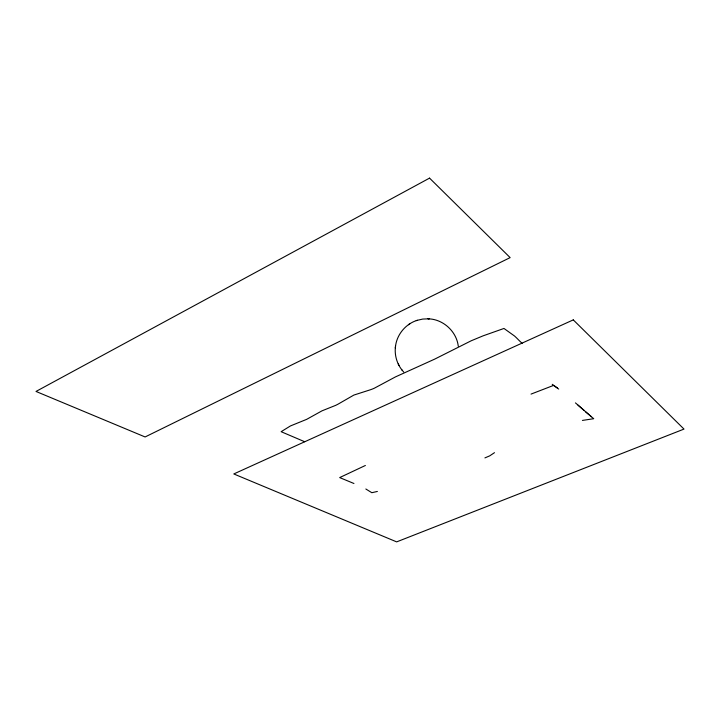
<?xml version="1.0" encoding="UTF-8"?>
<svg xmlns="http://www.w3.org/2000/svg" width="720" height="720" viewBox="0 0 720 720"><rect width="100%" height="100%" fill="white"/><g stroke="black" fill="none" stroke-linecap="round" stroke-linejoin="round"><path stroke-width="1.08" d="M403.722 372.033C397.521 365.49 394.407 356.175 395.397 347.22M395.46 346.689C396.72 334.89 405.279 324.297 416.529 320.535M395.307 348.003L395.541 345.906M494.487 452.673L489.699 455.868L484.911 457.902M408.438 324.72L409.779 323.811M365.373 465.48L339.687 477.576L353.943 483.498M531.036 394.101L553.563 385.407L558.702 389.061M417.06 320.364L422.712 319.068L428.517 318.834M416.25 320.634L417.276 320.283M377.37 491.454L371.826 492.705L365.841 488.997M582.417 420.417L593.739 418.707L590.256 415.8M428.697 318.843C443.412 319.41 456.588 331.56 458.271 346.203M427.914 318.798L429.363 318.879M304.65 441.72L281.133 431.694L290.466 425.934L306.648 419.355L322.011 410.832L335.556 405.405A50.004 37.296 -58.2 0 0 338.607 403.839L353.862 395.073L369.405 390.087A47.88 36.423 -56.2 0 0 374.274 388.242L395.46 376.902L434.601 359.163L471.231 340.767L483.102 335.835L503.973 328.455L514.503 335.997A75.321 21.501 66.3 0 1 516.609 337.959L518.877 340.236A107.109 27.747 64.1 0 0 522.252 343.467M552.24 384.318L557.406 387.99M591.399 416.736L585.441 411.651M589.014 414.711L577.989 405.108M575.451 402.885L584.154 410.472M401.544 369.441L402.003 370.053M398.214 363.906L398.988 365.445M429.543 178.119L36 391.446L145.107 436.959L510.138 257.616L429.543 178.119M573.273 319.878L233.793 473.949L396.657 541.881L684 429.084L573.273 319.878"/></g></svg>
